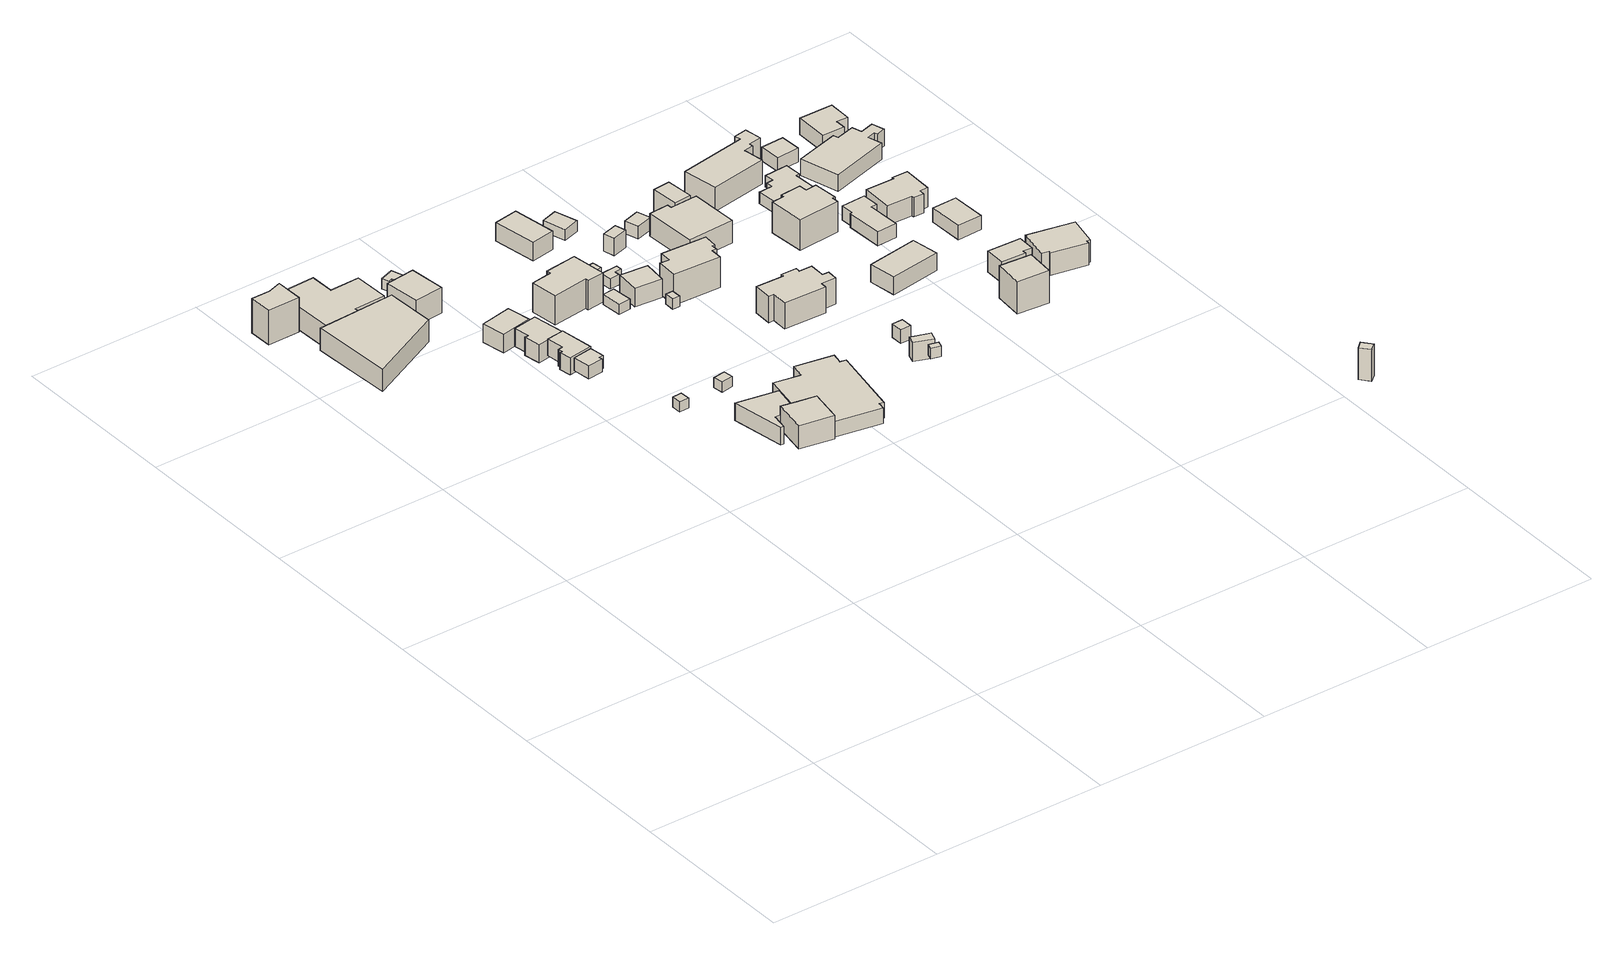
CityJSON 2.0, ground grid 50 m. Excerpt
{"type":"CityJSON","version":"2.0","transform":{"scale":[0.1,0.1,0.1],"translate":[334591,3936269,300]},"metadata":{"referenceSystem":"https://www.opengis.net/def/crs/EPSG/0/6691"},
"CityObjects":{
"building1":{"type":"Building","attributes":{"usage":"441","measuredHeight":11.5,"storeysAboveGround":1,"BuildingIDAttribute.prefecture":"14","BuildingIDAttribute.city":"14151","BuildingDetailAttribute.totalFloorArea":51.18,"BuildingDetailAttribute.buildingFootprintArea":51.18,"BuildingDetailAttribute.buildingStructureType":"610","BuildingDetailAttribute.buildingStructureOrgType":"2","BuildingDetailAttribute.orgUsage":"172","BuildingDetailAttribute.surveyYear":2015},"geometry":[{"type":"Solid","lod":"1","boundaries":[[[[0,1,2,3,4]],[[3,5,6,4]],[[2,7,5,3]],[[1,8,7,2]],[[0,9,8,1]],[[4,6,9,0]],[[5,7,8,9,6]]]]}]},
"building2":{"type":"Building","attributes":{"usage":"441","measuredHeight":8.6,"storeysAboveGround":1,"BuildingIDAttribute.prefecture":"14","BuildingIDAttribute.city":"14151","BuildingDetailAttribute.totalFloorArea":360.33,"BuildingDetailAttribute.buildingFootprintArea":360.33,"BuildingDetailAttribute.buildingStructureType":"610","BuildingDetailAttribute.buildingStructureOrgType":"2","BuildingDetailAttribute.orgUsage":"172","BuildingDetailAttribute.surveyYear":2015},"geometry":[{"type":"Solid","lod":"1","boundaries":[[[[10,11,12,13]],[[12,14,15,13]],[[11,16,14,12]],[[10,17,16,11]],[[13,15,17,10]],[[14,16,17,15]]]]}]},
"building3":{"type":"Building","attributes":{"measuredHeight":8.3,"BuildingIDAttribute.prefecture":"14","BuildingIDAttribute.city":"14151","BuildingDetailAttribute.surveyYear":2015},"geometry":[{"type":"Solid","lod":"1","boundaries":[[[[18,19,20,21,22,23,24,25]],[[24,26,27,25]],[[23,28,26,24]],[[22,29,28,23]],[[21,30,29,22]],[[20,31,30,21]],[[19,32,31,20]],[[18,33,32,19]],[[25,27,33,18]],[[26,28,29,30,31,32,33,27]]]]}]},
"building4":{"type":"Building","attributes":{"BuildingIDAttribute.prefecture":"14","BuildingIDAttribute.city":"14151","BuildingDetailAttribute.surveyYear":2015},"geometry":[{"type":"Solid","lod":"1","boundaries":[[[[34,35,36,37]],[[36,38,39,37]],[[35,40,38,36]],[[34,41,40,35]],[[37,39,41,34]],[[38,40,41,39]]]]}]},
"building5":{"type":"Building","attributes":{"usage":"441","measuredHeight":7.5,"storeysAboveGround":1,"BuildingIDAttribute.prefecture":"14","BuildingIDAttribute.city":"14151","BuildingDetailAttribute.totalFloorArea":91.93,"BuildingDetailAttribute.buildingFootprintArea":91.93,"BuildingDetailAttribute.buildingStructureType":"601","BuildingDetailAttribute.buildingStructureOrgType":"1","BuildingDetailAttribute.orgUsage":"172","BuildingDetailAttribute.surveyYear":2015,"BuildingLandSlideRiskAttribute.description":"1","BuildingLandSlideRiskAttribute.areaType":"1"},"geometry":[{"type":"Solid","lod":"1","boundaries":[[[[42,43,44,45,46,47,48]],[[47,49,50,48]],[[46,51,49,47]],[[45,52,51,46]],[[44,53,52,45]],[[43,54,53,44]],[[42,55,54,43]],[[48,50,55,42]],[[49,51,52,53,54,55,50]]]]}]},
"building6":{"type":"Building","attributes":{"usage":"441","measuredHeight":7.8,"storeysAboveGround":1,"BuildingIDAttribute.prefecture":"14","BuildingIDAttribute.city":"14151","BuildingDetailAttribute.totalFloorArea":77.8,"BuildingDetailAttribute.buildingFootprintArea":77.8,"BuildingDetailAttribute.buildingStructureType":"601","BuildingDetailAttribute.buildingStructureOrgType":"1","BuildingDetailAttribute.orgUsage":"172","BuildingDetailAttribute.surveyYear":2015,"BuildingLandSlideRiskAttribute.description":"1","BuildingLandSlideRiskAttribute.areaType":"1"},"geometry":[{"type":"Solid","lod":"1","boundaries":[[[[56,57,58,59,60]],[[59,61,62,60]],[[58,63,61,59]],[[57,64,63,58]],[[56,65,64,57]],[[60,62,65,56]],[[61,63,64,65,62]]]]}]},
"building7":{"type":"Building","attributes":{"usage":"411","measuredHeight":4.6,"storeysAboveGround":1,"BuildingIDAttribute.prefecture":"14","BuildingIDAttribute.city":"14151","BuildingDetailAttribute.totalFloorArea":23.77,"BuildingDetailAttribute.buildingFootprintArea":23.77,"BuildingDetailAttribute.buildingStructureType":"601","BuildingDetailAttribute.buildingStructureOrgType":"1","BuildingDetailAttribute.orgUsage":"10","BuildingDetailAttribute.surveyYear":2015},"geometry":[{"type":"Solid","lod":"1","boundaries":[[[[66,67,68,69,70,71]],[[70,72,73,71]],[[69,74,72,70]],[[68,75,74,69]],[[67,76,75,68]],[[66,77,76,67]],[[71,73,77,66]],[[72,74,75,76,77,73]]]]}]},
"building8":{"type":"Building","attributes":{"usage":"411","measuredHeight":5.4,"storeysAboveGround":1,"BuildingIDAttribute.prefecture":"14","BuildingIDAttribute.city":"14151","BuildingDetailAttribute.totalFloorArea":47.51,"BuildingDetailAttribute.buildingFootprintArea":47.51,"BuildingDetailAttribute.buildingStructureType":"601","BuildingDetailAttribute.buildingStructureOrgType":"1","BuildingDetailAttribute.orgUsage":"10","BuildingDetailAttribute.surveyYear":2015},"geometry":[{"type":"Solid","lod":"1","boundaries":[[[[78,79,80,81,82,83,84,85]],[[84,86,87,85]],[[83,88,86,84]],[[82,89,88,83]],[[81,90,89,82]],[[80,91,90,81]],[[79,92,91,80]],[[78,93,92,79]],[[85,87,93,78]],[[86,88,89,90,91,92,93,87]]]]}]},
"building9":{"type":"Building","attributes":{"usage":"411","measuredHeight":8.3,"storeysAboveGround":2,"BuildingIDAttribute.prefecture":"14","BuildingIDAttribute.city":"14151","BuildingDetailAttribute.totalFloorArea":123.09,"BuildingDetailAttribute.buildingFootprintArea":61.55,"BuildingDetailAttribute.buildingStructureType":"601","BuildingDetailAttribute.buildingStructureOrgType":"1","BuildingDetailAttribute.orgUsage":"10","BuildingDetailAttribute.surveyYear":2015},"geometry":[{"type":"Solid","lod":"1","boundaries":[[[[94,95,96,97]],[[96,98,99,97]],[[95,100,98,96]],[[94,101,100,95]],[[97,99,101,94]],[[98,100,101,99]]]]}]},
"building10":{"type":"Building","attributes":{"usage":"411","measuredHeight":6.2,"storeysAboveGround":1,"BuildingIDAttribute.prefecture":"14","BuildingIDAttribute.city":"14151","BuildingDetailAttribute.totalFloorArea":59.16,"BuildingDetailAttribute.buildingFootprintArea":59.16,"BuildingDetailAttribute.buildingStructureType":"601","BuildingDetailAttribute.buildingStructureOrgType":"1","BuildingDetailAttribute.orgUsage":"10","BuildingDetailAttribute.surveyYear":2015},"geometry":[{"type":"Solid","lod":"1","boundaries":[[[[102,103,104,105,106,107]],[[106,108,109,107]],[[105,110,108,106]],[[104,111,110,105]],[[103,112,111,104]],[[102,113,112,103]],[[107,109,113,102]],[[108,110,111,112,113,109]]]]}]},
"building11":{"type":"Building","attributes":{"usage":"411","measuredHeight":6.2,"storeysAboveGround":1,"BuildingIDAttribute.prefecture":"14","BuildingIDAttribute.city":"14151","BuildingDetailAttribute.totalFloorArea":50.69,"BuildingDetailAttribute.buildingFootprintArea":50.69,"BuildingDetailAttribute.buildingStructureType":"601","BuildingDetailAttribute.buildingStructureOrgType":"1","BuildingDetailAttribute.orgUsage":"10","BuildingDetailAttribute.surveyYear":2015},"geometry":[{"type":"Solid","lod":"1","boundaries":[[[[114,115,116,117]],[[116,118,119,117]],[[115,120,118,116]],[[114,121,120,115]],[[117,119,121,114]],[[118,120,121,119]]]]}]},
"building12":{"type":"Building","attributes":{"BuildingIDAttribute.prefecture":"14","BuildingIDAttribute.city":"14151","BuildingDetailAttribute.surveyYear":2015},"geometry":[{"type":"Solid","lod":"1","boundaries":[[[[122,123,124,125,126,127]],[[126,128,129,127]],[[125,130,128,126]],[[124,131,130,125]],[[123,132,131,124]],[[122,133,132,123]],[[127,129,133,122]],[[128,130,131,132,133,129]]]]}]},
"building13":{"type":"Building","attributes":{"BuildingIDAttribute.prefecture":"14","BuildingIDAttribute.city":"14151","BuildingDetailAttribute.surveyYear":2015,"BuildingLandSlideRiskAttribute.description":"1","BuildingLandSlideRiskAttribute.areaType":"1"},"geometry":[{"type":"Solid","lod":"1","boundaries":[[[[134,135,136,137]],[[136,138,139,137]],[[135,140,138,136]],[[134,141,140,135]],[[137,139,141,134]],[[138,140,141,139]]]]}]},
"building14":{"type":"Building","attributes":{"usage":"441","measuredHeight":5.9,"storeysAboveGround":1,"BuildingIDAttribute.prefecture":"14","BuildingIDAttribute.city":"14151","BuildingDetailAttribute.totalFloorArea":371.24,"BuildingDetailAttribute.buildingFootprintArea":371.24,"BuildingDetailAttribute.buildingStructureType":"601","BuildingDetailAttribute.buildingStructureOrgType":"1","BuildingDetailAttribute.orgUsage":"172","BuildingDetailAttribute.surveyYear":2015,"BuildingLandSlideRiskAttribute.description":"1","BuildingLandSlideRiskAttribute.areaType":"1"},"geometry":[{"type":"Solid","lod":"1","boundaries":[[[[142,143,144,145,146,147,148,149,150,151,152,153]],[[152,154,155,153]],[[151,156,154,152]],[[150,157,156,151]],[[149,158,157,150]],[[148,159,158,149]],[[147,160,159,148]],[[146,161,160,147]],[[145,162,161,146]],[[144,163,162,145]],[[143,164,163,144]],[[142,165,164,143]],[[153,155,165,142]],[[154,156,157,158,159,160,161,162,163,164,165,155]]]]}]},
"building15":{"type":"Building","attributes":{"usage":"411","measuredHeight":10.1,"storeysAboveGround":2,"BuildingIDAttribute.prefecture":"14","BuildingIDAttribute.city":"14151","BuildingDetailAttribute.totalFloorArea":193.38,"BuildingDetailAttribute.buildingFootprintArea":96.69,"BuildingDetailAttribute.buildingStructureType":"601","BuildingDetailAttribute.buildingStructureOrgType":"1","BuildingDetailAttribute.orgUsage":"10","BuildingDetailAttribute.surveyYear":2015,"BuildingLandSlideRiskAttribute.description":"1","BuildingLandSlideRiskAttribute.areaType":"1"},"geometry":[{"type":"Solid","lod":"1","boundaries":[[[[166,167,168,169,170,171,172,173]],[[172,174,175,173]],[[171,176,174,172]],[[170,177,176,171]],[[169,178,177,170]],[[168,179,178,169]],[[167,180,179,168]],[[166,181,180,167]],[[173,175,181,166]],[[174,176,177,178,179,180,181,175]]]]}]},
"building16":{"type":"Building","attributes":{"usage":"411","storeysAboveGround":2,"BuildingIDAttribute.prefecture":"14","BuildingIDAttribute.city":"14151","BuildingDetailAttribute.totalFloorArea":34.76,"BuildingDetailAttribute.buildingFootprintArea":17.38,"BuildingDetailAttribute.buildingStructureType":"601","BuildingDetailAttribute.buildingStructureOrgType":"1","BuildingDetailAttribute.orgUsage":"10","BuildingDetailAttribute.surveyYear":2015,"BuildingLandSlideRiskAttribute.description":"1","BuildingLandSlideRiskAttribute.areaType":"1"},"geometry":[{"type":"Solid","lod":"1","boundaries":[[[[182,183,184,185]],[[184,186,187,185]],[[183,188,186,184]],[[182,189,188,183]],[[185,187,189,182]],[[186,188,189,187]]]]}]},
"building17":{"type":"Building","attributes":{"measuredHeight":5,"BuildingIDAttribute.prefecture":"14","BuildingIDAttribute.city":"14151","BuildingDetailAttribute.surveyYear":2015,"BuildingLandSlideRiskAttribute.description":"1","BuildingLandSlideRiskAttribute.areaType":"1"},"geometry":[{"type":"Solid","lod":"1","boundaries":[[[[190,191,192,193]],[[192,194,195,193]],[[191,196,194,192]],[[190,197,196,191]],[[193,195,197,190]],[[194,196,197,195]]]]}]},
"building18":{"type":"Building","attributes":{"usage":"411","measuredHeight":6.3,"storeysAboveGround":2,"BuildingIDAttribute.prefecture":"14","BuildingIDAttribute.city":"14151","BuildingDetailAttribute.totalFloorArea":77.36,"BuildingDetailAttribute.buildingFootprintArea":38.68,"BuildingDetailAttribute.buildingStructureType":"601","BuildingDetailAttribute.buildingStructureOrgType":"1","BuildingDetailAttribute.orgUsage":"10","BuildingDetailAttribute.surveyYear":2015,"BuildingLandSlideRiskAttribute.description":"1","BuildingLandSlideRiskAttribute.areaType":"1"},"geometry":[{"type":"Solid","lod":"1","boundaries":[[[[198,199,200,201]],[[200,202,203,201]],[[199,204,202,200]],[[198,205,204,199]],[[201,203,205,198]],[[202,204,205,203]]]]}]},
"building19":{"type":"Building","attributes":{"measuredHeight":5.8,"BuildingIDAttribute.prefecture":"14","BuildingIDAttribute.city":"14151","BuildingDetailAttribute.surveyYear":2015,"BuildingLandSlideRiskAttribute.description":"1","BuildingLandSlideRiskAttribute.areaType":"1"},"geometry":[{"type":"Solid","lod":"1","boundaries":[[[[206,207,208,209]],[[208,210,211,209]],[[207,212,210,208]],[[206,213,212,207]],[[209,211,213,206]],[[210,212,213,211]]]]}]},
"building20":{"type":"Building","attributes":{"BuildingIDAttribute.prefecture":"14","BuildingIDAttribute.city":"14151","BuildingDetailAttribute.surveyYear":2015,"BuildingLandSlideRiskAttribute.description":"1","BuildingLandSlideRiskAttribute.areaType":"1"},"geometry":[{"type":"Solid","lod":"1","boundaries":[[[[214,215,216,217,218,219]],[[218,220,221,219]],[[217,222,220,218]],[[216,223,222,217]],[[215,224,223,216]],[[214,225,224,215]],[[219,221,225,214]],[[220,222,223,224,225,221]]]]}]},
"building21":{"type":"Building","attributes":{"usage":"413","measuredHeight":8.7,"storeysAboveGround":2,"BuildingIDAttribute.prefecture":"14","BuildingIDAttribute.city":"14151","BuildingDetailAttribute.totalFloorArea":146.78,"BuildingDetailAttribute.buildingFootprintArea":73.39,"BuildingDetailAttribute.buildingStructureType":"601","BuildingDetailAttribute.buildingStructureOrgType":"1","BuildingDetailAttribute.orgUsage":"30","BuildingDetailAttribute.surveyYear":2015,"BuildingLandSlideRiskAttribute.description":"1","BuildingLandSlideRiskAttribute.areaType":"1"},"geometry":[{"type":"Solid","lod":"1","boundaries":[[[[226,227,228,229]],[[228,230,231,229]],[[227,232,230,228]],[[226,233,232,227]],[[229,231,233,226]],[[230,232,233,231]]]]}]},
"building22":{"type":"Building","attributes":{"measuredHeight":6.7,"BuildingIDAttribute.prefecture":"14","BuildingIDAttribute.city":"14151","BuildingDetailAttribute.surveyYear":2015,"BuildingLandSlideRiskAttribute.description":"1","BuildingLandSlideRiskAttribute.areaType":"1"},"geometry":[{"type":"Solid","lod":"1","boundaries":[[[[234,235,236,237]],[[236,238,239,237]],[[235,240,238,236]],[[234,241,240,235]],[[237,239,241,234]],[[238,240,241,239]]]]}]},
"building23":{"type":"Building","attributes":{"usage":"411","measuredHeight":10,"storeysAboveGround":2,"BuildingIDAttribute.prefecture":"14","BuildingIDAttribute.city":"14151","BuildingDetailAttribute.totalFloorArea":179.42,"BuildingDetailAttribute.buildingFootprintArea":89.71,"BuildingDetailAttribute.buildingStructureType":"601","BuildingDetailAttribute.buildingStructureOrgType":"1","BuildingDetailAttribute.orgUsage":"10","BuildingDetailAttribute.surveyYear":2015,"BuildingLandSlideRiskAttribute.description":"1","BuildingLandSlideRiskAttribute.areaType":"1"},"geometry":[{"type":"Solid","lod":"1","boundaries":[[[[242,243,244,245,246,247,248,249,250,251]],[[250,252,253,251]],[[249,254,252,250]],[[248,255,254,249]],[[247,256,255,248]],[[246,257,256,247]],[[245,258,257,246]],[[244,259,258,245]],[[243,260,259,244]],[[242,261,260,243]],[[251,253,261,242]],[[252,254,255,256,257,258,259,260,261,253]]]]}]},
"building24":{"type":"Building","attributes":{"measuredHeight":6.1,"BuildingIDAttribute.prefecture":"14","BuildingIDAttribute.city":"14151","BuildingDetailAttribute.surveyYear":2015,"BuildingLandSlideRiskAttribute.description":"1","BuildingLandSlideRiskAttribute.areaType":"1"},"geometry":[{"type":"Solid","lod":"1","boundaries":[[[[262,263,264,265]],[[264,266,267,265]],[[263,268,266,264]],[[262,269,268,263]],[[265,267,269,262]],[[266,268,269,267]]]]}]},
"building25":{"type":"Building","attributes":{"usage":"411","measuredHeight":10.5,"storeysAboveGround":2,"BuildingIDAttribute.prefecture":"14","BuildingIDAttribute.city":"14151","BuildingDetailAttribute.totalFloorArea":219.23,"BuildingDetailAttribute.buildingFootprintArea":109.61,"BuildingDetailAttribute.buildingStructureType":"601","BuildingDetailAttribute.buildingStructureOrgType":"1","BuildingDetailAttribute.orgUsage":"10","BuildingDetailAttribute.surveyYear":2015,"BuildingLandSlideRiskAttribute.description":"1","BuildingLandSlideRiskAttribute.areaType":"1"},"geometry":[{"type":"Solid","lod":"1","boundaries":[[[[270,271,272,273,274,275,276,277,278,279,280,281,282,283]],[[282,284,285,283]],[[281,286,284,282]],[[280,287,286,281]],[[279,288,287,280]],[[278,289,288,279]],[[277,290,289,278]],[[276,291,290,277]],[[275,292,291,276]],[[274,293,292,275]],[[273,294,293,274]],[[272,295,294,273]],[[271,296,295,272]],[[270,297,296,271]],[[283,285,297,270]],[[284,286,287,288,289,290,291,292,293,294,295,296,297,285]]]]}]},
"building26":{"type":"Building","attributes":{"measuredHeight":4.4,"BuildingIDAttribute.prefecture":"14","BuildingIDAttribute.city":"14151","BuildingDetailAttribute.surveyYear":2015,"BuildingLandSlideRiskAttribute.description":"1","BuildingLandSlideRiskAttribute.areaType":"1"},"geometry":[{"type":"Solid","lod":"1","boundaries":[[[[298,299,300,301]],[[300,302,303,301]],[[299,304,302,300]],[[298,305,304,299]],[[301,303,305,298]],[[302,304,305,303]]]]}]},
"building27":{"type":"Building","attributes":{"usage":"413","measuredHeight":3.5,"storeysAboveGround":2,"BuildingIDAttribute.prefecture":"14","BuildingIDAttribute.city":"14151","BuildingDetailAttribute.totalFloorArea":105.85,"BuildingDetailAttribute.buildingFootprintArea":52.92,"BuildingDetailAttribute.buildingStructureType":"601","BuildingDetailAttribute.buildingStructureOrgType":"1","BuildingDetailAttribute.orgUsage":"30","BuildingDetailAttribute.surveyYear":2015,"BuildingLandSlideRiskAttribute.description":"1","BuildingLandSlideRiskAttribute.areaType":"1"},"geometry":[{"type":"Solid","lod":"1","boundaries":[[[[306,307,308,309]],[[308,310,311,309]],[[307,312,310,308]],[[306,313,312,307]],[[309,311,313,306]],[[310,312,313,311]]]]}]},
"building28":{"type":"Building","attributes":{"measuredHeight":6,"BuildingIDAttribute.prefecture":"14","BuildingIDAttribute.city":"14151","BuildingDetailAttribute.surveyYear":2015,"BuildingLandSlideRiskAttribute.description":"1","BuildingLandSlideRiskAttribute.areaType":"1"},"geometry":[{"type":"Solid","lod":"1","boundaries":[[[[314,315,316,317]],[[316,318,319,317]],[[315,320,318,316]],[[314,321,320,315]],[[317,319,321,314]],[[318,320,321,319]]]]}]},
"building29":{"type":"Building","attributes":{"usage":"451","measuredHeight":4.1,"storeysAboveGround":2,"BuildingIDAttribute.prefecture":"14","BuildingIDAttribute.city":"14151","BuildingDetailAttribute.totalFloorArea":28.24,"BuildingDetailAttribute.buildingFootprintArea":14.12,"BuildingDetailAttribute.buildingStructureType":"601","BuildingDetailAttribute.buildingStructureOrgType":"1","BuildingDetailAttribute.orgUsage":"200","BuildingDetailAttribute.surveyYear":2015,"BuildingLandSlideRiskAttribute.description":"1","BuildingLandSlideRiskAttribute.areaType":"1"},"geometry":[{"type":"Solid","lod":"1","boundaries":[[[[322,323,324,325]],[[324,326,327,325]],[[323,328,326,324]],[[322,329,328,323]],[[325,327,329,322]],[[326,328,329,327]]]]}]},
"building30":{"type":"Building","attributes":{"measuredHeight":10.9,"BuildingIDAttribute.prefecture":"14","BuildingIDAttribute.city":"14151","BuildingDetailAttribute.surveyYear":2015},"geometry":[{"type":"Solid","lod":"1","boundaries":[[[[330,331,332,333]],[[332,334,335,333]],[[331,336,334,332]],[[330,337,336,331]],[[333,335,337,330]],[[334,336,337,335]]]]}]},
"building31":{"type":"Building","attributes":{"usage":"422","measuredHeight":8.9,"storeysAboveGround":1,"BuildingIDAttribute.prefecture":"14","BuildingIDAttribute.city":"14151","BuildingDetailAttribute.totalFloorArea":121.89,"BuildingDetailAttribute.buildingFootprintArea":121.89,"BuildingDetailAttribute.buildingStructureType":"601","BuildingDetailAttribute.buildingStructureOrgType":"1","BuildingDetailAttribute.orgUsage":"137","BuildingDetailAttribute.surveyYear":2015,"BuildingLandSlideRiskAttribute.description":"1","BuildingLandSlideRiskAttribute.areaType":"1"},"geometry":[{"type":"Solid","lod":"1","boundaries":[[[[338,339,340,341,342,343]],[[342,344,345,343]],[[341,346,344,342]],[[340,347,346,341]],[[339,348,347,340]],[[338,349,348,339]],[[343,345,349,338]],[[344,346,347,348,349,345]]]]}]},
"building32":{"type":"Building","attributes":{"usage":"421","measuredHeight":6.9,"storeysAboveGround":1,"BuildingIDAttribute.prefecture":"14","BuildingIDAttribute.city":"14151","BuildingDetailAttribute.totalFloorArea":31.43,"BuildingDetailAttribute.buildingFootprintArea":31.43,"BuildingDetailAttribute.buildingStructureType":"601","BuildingDetailAttribute.buildingStructureOrgType":"1","BuildingDetailAttribute.orgUsage":"120","BuildingDetailAttribute.surveyYear":2015,"BuildingLandSlideRiskAttribute.description":"1","BuildingLandSlideRiskAttribute.areaType":"1"},"geometry":[{"type":"Solid","lod":"1","boundaries":[[[[350,351,352,353]],[[352,354,355,353]],[[351,356,354,352]],[[350,357,356,351]],[[353,355,357,350]],[[354,356,357,355]]]]}]},
"building33":{"type":"Building","attributes":{"usage":"411","measuredHeight":6,"storeysAboveGround":1,"BuildingIDAttribute.prefecture":"14","BuildingIDAttribute.city":"14151","BuildingDetailAttribute.totalFloorArea":94.26,"BuildingDetailAttribute.buildingFootprintArea":94.26,"BuildingDetailAttribute.buildingStructureType":"601","BuildingDetailAttribute.buildingStructureOrgType":"1","BuildingDetailAttribute.orgUsage":"10","BuildingDetailAttribute.surveyYear":2015,"BuildingLandSlideRiskAttribute.description":"1","BuildingLandSlideRiskAttribute.areaType":"1"},"geometry":[{"type":"Solid","lod":"1","boundaries":[[[[358,359,360,361]],[[360,362,363,361]],[[359,364,362,360]],[[358,365,364,359]],[[361,363,365,358]],[[362,364,365,363]]]]}]},
"building34":{"type":"Building","attributes":{"usage":"411","measuredHeight":10.7,"storeysAboveGround":2,"BuildingIDAttribute.prefecture":"14","BuildingIDAttribute.city":"14151","BuildingDetailAttribute.totalFloorArea":107.14,"BuildingDetailAttribute.buildingFootprintArea":53.57,"BuildingDetailAttribute.buildingStructureType":"601","BuildingDetailAttribute.buildingStructureOrgType":"1","BuildingDetailAttribute.orgUsage":"10","BuildingDetailAttribute.surveyYear":2015,"BuildingLandSlideRiskAttribute.description":"1","BuildingLandSlideRiskAttribute.areaType":"1"},"geometry":[{"type":"Solid","lod":"1","boundaries":[[[[366,367,368,369]],[[368,370,371,369]],[[367,372,370,368]],[[366,373,372,367]],[[369,371,373,366]],[[370,372,373,371]]]]}]},
"building35":{"type":"Building","attributes":{"usage":"411","measuredHeight":12.4,"storeysAboveGround":2,"BuildingIDAttribute.prefecture":"14","BuildingIDAttribute.city":"14151","BuildingDetailAttribute.totalFloorArea":187.2,"BuildingDetailAttribute.buildingFootprintArea":93.6,"BuildingDetailAttribute.buildingStructureType":"601","BuildingDetailAttribute.buildingStructureOrgType":"1","BuildingDetailAttribute.orgUsage":"10","BuildingDetailAttribute.surveyYear":2015,"BuildingLandSlideRiskAttribute.description":"1","BuildingLandSlideRiskAttribute.areaType":"1"},"geometry":[{"type":"Solid","lod":"1","boundaries":[[[[374,375,376,377,378,379,380,381,382,383]],[[382,384,385,383]],[[381,386,384,382]],[[380,387,386,381]],[[379,388,387,380]],[[378,389,388,379]],[[377,390,389,378]],[[376,391,390,377]],[[375,392,391,376]],[[374,393,392,375]],[[383,385,393,374]],[[384,386,387,388,389,390,391,392,393,385]]]]}]},
"building36":{"type":"Building","attributes":{"usage":"411","measuredHeight":4.9,"storeysAboveGround":2,"BuildingIDAttribute.prefecture":"14","BuildingIDAttribute.city":"14151","BuildingDetailAttribute.totalFloorArea":125.6,"BuildingDetailAttribute.buildingFootprintArea":62.8,"BuildingDetailAttribute.buildingStructureType":"601","BuildingDetailAttribute.buildingStructureOrgType":"1","BuildingDetailAttribute.orgUsage":"10","BuildingDetailAttribute.surveyYear":2015,"BuildingLandSlideRiskAttribute.description":"1","BuildingLandSlideRiskAttribute.areaType":"1"},"geometry":[{"type":"Solid","lod":"1","boundaries":[[[[394,395,396,397,398,399,400,401]],[[400,402,403,401]],[[399,404,402,400]],[[398,405,404,399]],[[397,406,405,398]],[[396,407,406,397]],[[395,408,407,396]],[[394,409,408,395]],[[401,403,409,394]],[[402,404,405,406,407,408,409,403]]]]}]},
"building37":{"type":"Building","attributes":{"usage":"411","measuredHeight":7.9,"storeysAboveGround":2,"BuildingIDAttribute.prefecture":"14","BuildingIDAttribute.city":"14151","BuildingDetailAttribute.totalFloorArea":77.54,"BuildingDetailAttribute.buildingFootprintArea":38.77,"BuildingDetailAttribute.buildingStructureType":"601","BuildingDetailAttribute.buildingStructureOrgType":"1","BuildingDetailAttribute.orgUsage":"10","BuildingDetailAttribute.surveyYear":2015,"BuildingLandSlideRiskAttribute.description":"1","BuildingLandSlideRiskAttribute.areaType":"1"},"geometry":[{"type":"Solid","lod":"1","boundaries":[[[[410,411,412,413,414,415]],[[414,416,417,415]],[[413,418,416,414]],[[412,419,418,413]],[[411,420,419,412]],[[410,421,420,411]],[[415,417,421,410]],[[416,418,419,420,421,417]]]]}]},
"building38":{"type":"Building","attributes":{"usage":"411","measuredHeight":4.5,"storeysAboveGround":1,"BuildingIDAttribute.prefecture":"14","BuildingIDAttribute.city":"14151","BuildingDetailAttribute.totalFloorArea":182.04,"BuildingDetailAttribute.buildingFootprintArea":182.04,"BuildingDetailAttribute.buildingStructureType":"601","BuildingDetailAttribute.buildingStructureOrgType":"1","BuildingDetailAttribute.orgUsage":"10","BuildingDetailAttribute.surveyYear":2015,"BuildingLandSlideRiskAttribute.description":"1","BuildingLandSlideRiskAttribute.areaType":"1"},"geometry":[{"type":"Solid","lod":"1","boundaries":[[[[422,423,424,425,426,427,428,429,430,431,432,433,434,435]],[[434,436,437,435]],[[433,438,436,434]],[[432,439,438,433]],[[431,440,439,432]],[[430,441,440,431]],[[429,442,441,430]],[[428,443,442,429]],[[427,444,443,428]],[[426,445,444,427]],[[425,446,445,426]],[[424,447,446,425]],[[423,448,447,424]],[[422,449,448,423]],[[435,437,449,422]],[[436,438,439,440,441,442,443,444,445,446,447,448,449,437]]]]}]},
"building39":{"type":"Building","attributes":{"usage":"411","measuredHeight":9.1,"storeysAboveGround":2,"BuildingIDAttribute.prefecture":"14","BuildingIDAttribute.city":"14151","BuildingDetailAttribute.totalFloorArea":339.54,"BuildingDetailAttribute.buildingFootprintArea":169.77,"BuildingDetailAttribute.buildingStructureType":"601","BuildingDetailAttribute.buildingStructureOrgType":"1","BuildingDetailAttribute.orgUsage":"10","BuildingDetailAttribute.surveyYear":2015,"BuildingLandSlideRiskAttribute.description":"1","BuildingLandSlideRiskAttribute.areaType":"1"},"geometry":[{"type":"Solid","lod":"1","boundaries":[[[[450,451,452,453,454,455,456,457,458,459]],[[458,460,461,459]],[[457,462,460,458]],[[456,463,462,457]],[[455,464,463,456]],[[454,465,464,455]],[[453,466,465,454]],[[452,467,466,453]],[[451,468,467,452]],[[450,469,468,451]],[[459,461,469,450]],[[460,462,463,464,465,466,467,468,469,461]]]]}]},
"building40":{"type":"Building","attributes":{"usage":"411","measuredHeight":7.9,"storeysAboveGround":2,"BuildingIDAttribute.prefecture":"14","BuildingIDAttribute.city":"14151","BuildingDetailAttribute.totalFloorArea":164.69,"BuildingDetailAttribute.buildingFootprintArea":82.34,"BuildingDetailAttribute.buildingStructureType":"601","BuildingDetailAttribute.buildingStructureOrgType":"1","BuildingDetailAttribute.orgUsage":"10","BuildingDetailAttribute.surveyYear":2015,"BuildingLandSlideRiskAttribute.description":"1","BuildingLandSlideRiskAttribute.areaType":"1"},"geometry":[{"type":"Solid","lod":"1","boundaries":[[[[470,471,472,473,474,475,476,477,478,479]],[[478,480,481,479]],[[477,482,480,478]],[[476,483,482,477]],[[475,484,483,476]],[[474,485,484,475]],[[473,486,485,474]],[[472,487,486,473]],[[471,488,487,472]],[[470,489,488,471]],[[479,481,489,470]],[[480,482,483,484,485,486,487,488,489,481]]]]}]},
"building41":{"type":"Building","attributes":{"usage":"411","measuredHeight":4.9,"storeysAboveGround":2,"BuildingIDAttribute.prefecture":"14","BuildingIDAttribute.city":"14151","BuildingDetailAttribute.totalFloorArea":98.32,"BuildingDetailAttribute.buildingFootprintArea":49.16,"BuildingDetailAttribute.buildingStructureType":"601","BuildingDetailAttribute.buildingStructureOrgType":"1","BuildingDetailAttribute.orgUsage":"10","BuildingDetailAttribute.surveyYear":2015,"BuildingLandSlideRiskAttribute.description":"1","BuildingLandSlideRiskAttribute.areaType":"1"},"geometry":[{"type":"Solid","lod":"1","boundaries":[[[[490,491,492,493]],[[492,494,495,493]],[[491,496,494,492]],[[490,497,496,491]],[[493,495,497,490]],[[494,496,497,495]]]]}]},
"building42":{"type":"Building","attributes":{"usage":"411","measuredHeight":7.5,"storeysAboveGround":1,"BuildingIDAttribute.prefecture":"14","BuildingIDAttribute.city":"14151","BuildingDetailAttribute.totalFloorArea":103.43,"BuildingDetailAttribute.buildingFootprintArea":103.43,"BuildingDetailAttribute.buildingStructureType":"601","BuildingDetailAttribute.buildingStructureOrgType":"1","BuildingDetailAttribute.orgUsage":"10","BuildingDetailAttribute.surveyYear":2015,"BuildingLandSlideRiskAttribute.description":"1","BuildingLandSlideRiskAttribute.areaType":"1"},"geometry":[{"type":"Solid","lod":"1","boundaries":[[[[498,499,500,501,502,503,504,505]],[[504,506,507,505]],[[503,508,506,504]],[[502,509,508,503]],[[501,510,509,502]],[[500,511,510,501]],[[499,512,511,500]],[[498,513,512,499]],[[505,507,513,498]],[[506,508,509,510,511,512,513,507]]]]}]},
"building43":{"type":"Building","attributes":{"usage":"451","measuredHeight":4.4,"storeysAboveGround":1,"BuildingIDAttribute.prefecture":"14","BuildingIDAttribute.city":"14151","BuildingDetailAttribute.totalFloorArea":32.3,"BuildingDetailAttribute.buildingFootprintArea":32.3,"BuildingDetailAttribute.buildingStructureType":"601","BuildingDetailAttribute.buildingStructureOrgType":"1","BuildingDetailAttribute.orgUsage":"200","BuildingDetailAttribute.surveyYear":2015,"BuildingLandSlideRiskAttribute.description":"1","BuildingLandSlideRiskAttribute.areaType":"1"},"geometry":[{"type":"Solid","lod":"1","boundaries":[[[[514,515,516,517]],[[516,518,519,517]],[[515,520,518,516]],[[514,521,520,515]],[[517,519,521,514]],[[518,520,521,519]]]]}]},
"building44":{"type":"Building","attributes":{"usage":"411","measuredHeight":6.2,"storeysAboveGround":1,"BuildingIDAttribute.prefecture":"14","BuildingIDAttribute.city":"14151","BuildingDetailAttribute.totalFloorArea":172.08,"BuildingDetailAttribute.buildingFootprintArea":172.08,"BuildingDetailAttribute.buildingStructureType":"601","BuildingDetailAttribute.buildingStructureOrgType":"1","BuildingDetailAttribute.orgUsage":"10","BuildingDetailAttribute.surveyYear":2015,"BuildingLandSlideRiskAttribute.description":"1","BuildingLandSlideRiskAttribute.areaType":"1"},"geometry":[{"type":"Solid","lod":"1","boundaries":[[[[522,523,524,525,526,527,528,529,530,531,532,533]],[[532,534,535,533]],[[531,536,534,532]],[[530,537,536,531]],[[529,538,537,530]],[[528,539,538,529]],[[527,540,539,528]],[[526,541,540,527]],[[525,542,541,526]],[[524,543,542,525]],[[523,544,543,524]],[[522,545,544,523]],[[533,535,545,522]],[[534,536,537,538,539,540,541,542,543,544,545,535]]]]}]},
"building45":{"type":"Building","attributes":{"usage":"411","measuredHeight":5.7,"storeysAboveGround":1,"BuildingIDAttribute.prefecture":"14","BuildingIDAttribute.city":"14151","BuildingDetailAttribute.totalFloorArea":66.18,"BuildingDetailAttribute.buildingFootprintArea":66.18,"BuildingDetailAttribute.buildingStructureType":"601","BuildingDetailAttribute.buildingStructureOrgType":"1","BuildingDetailAttribute.orgUsage":"10","BuildingDetailAttribute.surveyYear":2015,"BuildingLandSlideRiskAttribute.description":"1","BuildingLandSlideRiskAttribute.areaType":"1"},"geometry":[{"type":"Solid","lod":"1","boundaries":[[[[546,547,548,549,550,551]],[[550,552,553,551]],[[549,554,552,550]],[[548,555,554,549]],[[547,556,555,548]],[[546,557,556,547]],[[551,553,557,546]],[[552,554,555,556,557,553]]]]}]}
},
"vertices":[
[11,2218,40],[10,2285,40],[64,2285,40],[103,2298,40],[104,2219,40],[103,2298,141],[104,2219,141],[64,2285,141],[10,2285,141],[11,2218,141],
[86,2109,52],[313,2121,52],[319,1978,52],[98,1873,52],[319,1978,117],[98,1873,117],[313,2121,117],[86,2109,117],
[107,2304,40],[214,2308,40],[216,2238,40],[302,2241,40],[305,2140,40],[214,2137,40],[215,2121,40],[113,2117,40],[215,2121,107],[113,2117,107],[214,2137,107],[305,2140,107],[302,2241,107],[216,2238,107],[214,2308,107],[107,2304,107],
[544,1289,139],[571,1290,139],[572,1262,139],[544,1261,139],[572,1262,169],[544,1261,169],[571,1290,169],[544,1289,169],
[606,1119,166],[725,1098,166],[706,1002,166],[663,1011,166],[647,1010,166],[639,965,166],[630,966,166],[639,965,217],[630,966,217],[647,1010,217],[663,1011,217],[706,1002,217],[725,1098,217],[606,1119,217],
[646,914,175],[663,1011,175],[706,1002,175],[761,993,175],[744,897,175],[761,993,243],[744,897,243],[706,1002,243],[663,1011,243],[646,914,243],
[548,1575,98],[535,1574,98],[537,1565,98],[492,1559,98],[485,1610,98],[542,1618,98],[485,1610,136],[542,1618,136],[492,1559,136],[537,1565,136],[535,1574,136],[548,1575,136],
[545,1622,89],[474,1612,89],[469,1646,89],[477,1647,89],[475,1660,89],[488,1662,89],[481,1712,89],[532,1719,89],[481,1712,138],[532,1719,138],[488,1662,138],[475,1660,138],[477,1647,138],[469,1646,138],[474,1612,138],[545,1622,138],
[418,2175,43],[429,2072,43],[345,2063,43],[334,2166,43],[345,2063,118],[334,2166,118],[429,2072,118],[418,2175,118],
[448,1760,78],[459,1761,78],[452,1806,78],[521,1817,78],[536,1725,78],[456,1712,78],[536,1725,131],[456,1712,131],[521,1817,131],[452,1806,131],[459,1761,131],[448,1760,131],
[505,1903,62],[518,1835,62],[427,1818,62],[415,1886,62],[427,1818,116],[415,1886,116],[518,1835,116],[505,1903,116],
[395,2228,43],[383,2224,43],[376,2244,43],[416,2258,43],[433,2208,43],[405,2199,43],[433,2208,73],[405,2199,73],[416,2258,73],[376,2244,73],[383,2224,73],[395,2228,73],
[715,1307,134],[719,1279,134],[684,1274,134],[680,1302,134],[684,1274,164],[680,1302,164],[719,1279,164],[715,1307,164],
[750,912,168],[768,1003,168],[712,1014,168],[735,1138,168],[812,1123,168],[820,1164,168],[928,1144,168],[922,1113,168],[939,1110,168],[900,905,168],[888,908,168],[884,887,168],[888,908,214],[884,887,214],[900,905,214],[939,1110,214],[922,1113,214],[928,1144,214],[820,1164,214],[812,1123,214],[735,1138,214],[712,1014,214],[768,1003,214],[750,912,214],
[713,1855,53],[712,1864,53],[609,1850,53],[599,1929,53],[659,1937,53],[658,1949,53],[750,1961,53],[763,1861,53],[750,1961,139],[763,1861,139],[658,1949,139],[659,1937,139],[599,1929,139],[609,1850,139],[712,1864,139],[713,1855,139],
[741,1766,76],[736,1825,76],[771,1828,76],[776,1769,76],[771,1828,106],[776,1769,106],[736,1825,106],[741,1766,106],
[850,1722,86],[871,1722,86],[871,1694,86],[850,1694,86],[871,1694,116],[850,1694,116],[871,1722,116],[850,1722,116],
[793,1773,73],[799,1842,73],[879,1834,73],[872,1766,73],[879,1834,128],[872,1766,128],[799,1842,128],[793,1773,128],
[775,1937,50],[771,1966,50],[816,1972,50],[820,1944,50],[816,1972,87],[820,1944,87],[771,1966,87],[775,1937,87],
[854,1927,57],[855,1910,57],[835,1908,57],[836,1893,57],[807,1891,57],[804,1923,57],[807,1891,87],[804,1923,87],[836,1893,87],[835,1908,87],[855,1910,87],[854,1927,87],
[738,2262,28],[807,2273,28],[826,2148,28],[758,2137,28],[826,2148,82],[758,2137,82],[807,2273,82],[738,2262,82],
[1166,1079,153],[1193,1072,153],[1188,1055,153],[1161,1062,153],[1188,1055,184],[1161,1062,184],[1193,1072,184],[1166,1079,184],
[914,1794,62],[915,1827,62],[1046,1820,62],[1043,1779,62],[1035,1779,62],[1035,1762,62],[1022,1762,62],[1021,1729,62],[884,1735,62],[887,1796,62],[884,1735,152],[887,1796,152],[1021,1729,152],[1022,1762,152],[1035,1762,152],[1035,1779,152],[1043,1779,152],[1046,1820,152],[915,1827,152],[914,1794,152],
[1137,1102,133],[1144,1127,133],[1199,1109,133],[1190,1083,133],[1199,1109,189],[1190,1083,189],[1144,1127,189],[1137,1102,189],
[1138,1473,86],[1138,1456,86],[1015,1460,86],[1017,1506,86],[1001,1506,86],[1003,1559,86],[1084,1556,86],[1084,1565,86],[1129,1564,86],[1128,1550,86],[1165,1549,86],[1164,1504,86],[1182,1503,86],[1181,1472,86],[1182,1503,163],[1181,1472,163],[1164,1504,163],[1165,1549,163],[1128,1550,163],[1129,1564,163],[1084,1565,163],[1084,1556,163],[1003,1559,163],[1001,1506,163],[1017,1506,163],[1015,1460,163],[1138,1456,163],[1138,1473,163],
[1201,1229,123],[1201,1195,123],[1170,1195,123],[1170,1229,123],[1170,1195,163],[1170,1229,163],[1201,1195,163],[1201,1229,163],
[856,2227,27],[903,2241,27],[922,2176,27],[875,2162,27],[922,2176,59],[875,2162,59],[903,2241,59],[856,2227,59],
[962,2075,32],[970,2043,32],[926,2031,32],[917,2063,32],[926,2031,83],[917,2063,83],[970,2043,83],[962,2075,83],
[1024,2064,24],[1012,2103,24],[1060,2117,24],[1072,2078,24],[1060,2117,61],[1072,2078,61],[1012,2103,61],[1024,2064,61],
[1730,19,432],[1710,3,432],[1688,29,432],[1707,46,432],[1688,29,525],[1707,46,525],[1710,3,525],[1730,19,525],
[1197,1913,23],[1062,1907,23],[1055,2058,23],[1111,2061,23],[1112,2048,23],[1191,2051,23],[1112,2048,90],[1191,2051,90],[1111,2061,90],[1055,2058,90],[1062,1907,90],[1197,1913,90],
[1131,2144,19],[1181,2148,19],[1188,2070,19],[1138,2066,19],[1188,2070,83],[1138,2066,83],[1181,2148,83],[1131,2144,83],
[1314,1507,78],[1461,1529,78],[1473,1451,78],[1326,1429,78],[1473,1451,130],[1326,1429,130],[1461,1529,130],[1314,1507,130],
[1479,1206,126],[1571,1198,126],[1564,1115,126],[1472,1123,126],[1564,1115,221],[1472,1123,221],[1571,1198,221],[1479,1206,221],
[1286,1755,50],[1278,1858,50],[1316,1861,50],[1315,1870,50],[1374,1874,50],[1376,1851,50],[1408,1854,50],[1414,1783,50],[1406,1783,50],[1407,1764,50],[1406,1783,140],[1407,1764,140],[1414,1783,140],[1408,1854,140],[1376,1851,140],[1374,1874,140],[1315,1870,140],[1316,1861,140],[1278,1858,140],[1286,1755,140],
[1424,1735,73],[1429,1736,73],[1427,1773,73],[1497,1776,73],[1499,1727,73],[1482,1727,73],[1486,1632,73],[1428,1630,73],[1486,1632,114],[1428,1630,114],[1482,1727,114],[1499,1727,114],[1497,1776,114],[1427,1773,114],[1429,1736,114],[1424,1735,114],
[1620,1295,98],[1620,1285,98],[1549,1288,98],[1551,1348,98],[1648,1344,98],[1646,1294,98],[1648,1344,159],[1646,1294,159],[1551,1348,159],[1549,1288,159],[1620,1285,159],[1620,1295,159],
[1346,2000,32],[1385,2002,32],[1384,2021,32],[1403,2022,32],[1401,2049,32],[1469,2053,32],[1472,2005,32],[1461,2004,32],[1466,1926,32],[1426,1924,32],[1426,1934,32],[1391,1932,32],[1390,1941,32],[1350,1939,32],[1390,1941,66],[1350,1939,66],[1391,1932,66],[1426,1934,66],[1426,1924,66],[1466,1926,66],[1461,2004,66],[1472,2005,66],[1469,2053,66],[1401,2049,66],[1403,2022,66],[1384,2021,66],[1385,2002,66],[1346,2000,66],
[1265,2072,3],[1248,2173,3],[1442,2205,3],[1439,2223,3],[1477,2229,3],[1485,2180,3],[1447,2174,3],[1449,2163,3],[1421,2158,3],[1430,2099,3],[1421,2158,73],[1430,2099,73],[1449,2163,73],[1447,2174,73],[1485,2180,73],[1477,2229,73],[1439,2223,73],[1442,2205,73],[1248,2173,73],[1265,2072,73],
[1611,1700,66],[1610,1685,66],[1580,1686,66],[1580,1693,66],[1506,1695,66],[1509,1784,66],[1592,1782,66],[1592,1788,66],[1637,1787,66],[1634,1700,66],[1637,1787,123],[1634,1700,123],[1592,1788,123],[1592,1782,123],[1509,1784,123],[1506,1695,123],[1580,1693,123],[1580,1686,123],[1610,1685,123],[1611,1700,123],
[1667,1631,75],[1670,1532,75],[1599,1530,75],[1596,1629,75],[1599,1530,117],[1596,1629,117],[1670,1532,117],[1667,1631,117],
[1780,1235,95],[1770,1237,95],[1768,1226,95],[1667,1247,95],[1669,1255,95],[1648,1260,95],[1666,1347,95],[1798,1320,95],[1666,1347,160],[1798,1320,160],[1648,1260,160],[1669,1255,160],[1667,1247,160],[1768,1226,160],[1770,1237,160],[1780,1235,160],
[1546,2107,17],[1480,2103,17],[1477,2164,17],[1543,2167,17],[1477,2164,57],[1543,2167,57],[1480,2103,57],[1546,2107,57],
[1628,2074,30],[1632,2060,30],[1685,2074,30],[1693,2046,30],[1733,2057,30],[1743,2021,30],[1717,2013,30],[1714,2023,30],[1691,2016,30],[1702,1976,30],[1533,1928,30],[1502,2040,30],[1533,1928,79],[1502,2040,79],[1702,1976,79],[1691,2016,79],[1714,2023,79],[1717,2013,79],[1743,2021,79],[1733,2057,79],[1693,2046,79],[1685,2074,79],[1632,2060,79],[1628,2074,79],
[1615,2193,23],[1712,2192,23],[1711,2125,23],[1678,2126,23],[1678,2097,23],[1614,2098,23],[1678,2097,71],[1614,2098,71],[1678,2126,71],[1711,2125,71],[1712,2192,71],[1615,2193,71]
]}
